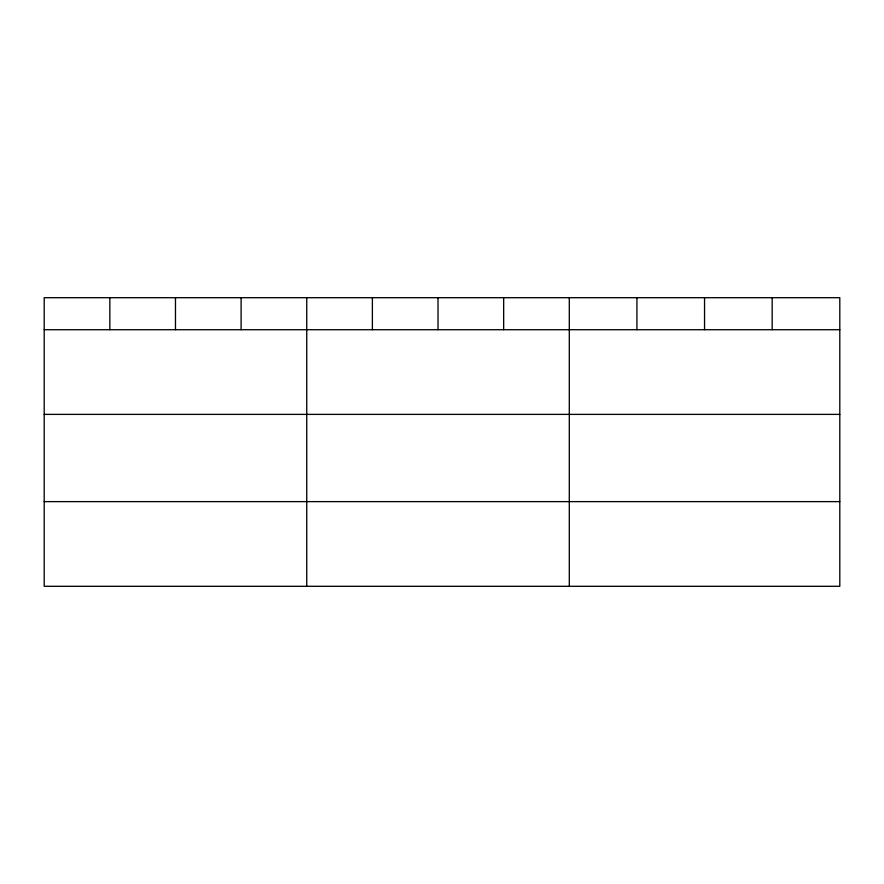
<?xml version="1.0" encoding="UTF-8"?>
<svg xmlns="http://www.w3.org/2000/svg" width="884" height="884" viewBox="0 0 884 884"><rect width="100%" height="100%" fill="white"/><g stroke="black" fill="none" stroke-linecap="round" stroke-linejoin="round"><path stroke-width="1.33" d="M839.8 329.71L839.8 586.302L44.2 586.302L44.2 297.698L839.8 297.698L839.8 329.71L44.2 329.71M44.2 414.386L839.8 414.386M44.2 501.626L839.8 501.626M772.174 297.698L772.174 329.71M704.548 297.698L704.548 329.71M636.922 297.698L636.922 329.71M569.296 297.698L569.296 586.302M503.659 297.698L503.659 329.71M438.022 297.698L438.022 329.71M372.385 297.698L372.385 329.71M306.748 297.698L306.748 586.302M241.111 297.698L241.111 329.71M175.474 297.698L175.474 329.71M109.837 297.698L109.837 329.71"/></g></svg>
